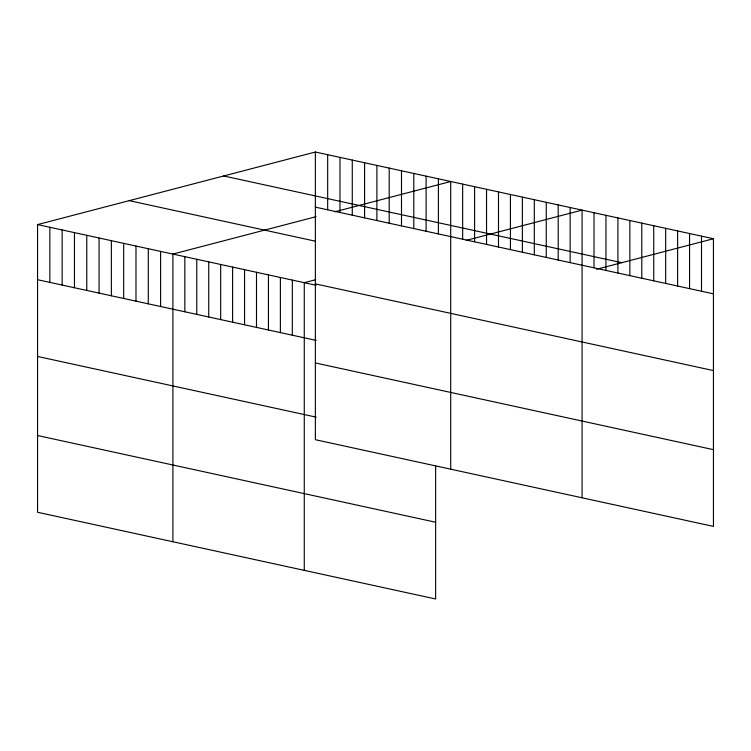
<?xml version="1.0" encoding="UTF-8"?>
<svg xmlns="http://www.w3.org/2000/svg" width="751" height="751" viewBox="0 0 751 751"><rect width="100%" height="100%" fill="white"/><g stroke="black" fill="none" stroke-linecap="round" stroke-linejoin="round"><path stroke-width="1.13" d="M315.364 152.021L315.364 439.701L713.45 526.404L713.45 238.734L315.364 152.021L37.55 224.596L37.55 512.266L435.636 598.979L435.636 465.751M316.002 216.692L172.899 254.073L172.899 541.753M334.899 211.754L450.713 181.507L450.713 469.178M315.73 279.691L304.268 282.686L304.268 570.366M466.268 240.367L582.081 210.12L582.081 497.791M596.585 269.262L713.45 238.734M223.685 175.969L621.772 262.681M315.364 207.135L713.45 293.838M129.228 200.648L315.608 241.24M315.364 283.878L713.45 370.59M37.55 224.596L316.209 285.286M37.55 279.71L316.209 340.4M315.364 362.949L713.45 449.661M37.55 356.453L316.209 417.152M37.55 435.524L435.636 522.236M701.509 236.133L701.509 291.238M689.568 233.523L689.568 288.637M677.618 230.923L677.618 286.037M665.677 228.323L665.677 283.437M653.736 225.722L653.736 280.836M641.795 223.122L641.795 278.236M629.854 220.522L629.854 275.636M617.913 217.921L617.913 273.035M605.963 215.321L605.963 270.435M594.022 212.721L594.022 267.825M570.14 207.511L570.14 262.625M558.2 204.91L558.2 260.024M546.259 202.31L546.259 257.424M534.308 199.71L534.308 254.824M522.367 197.109L522.367 252.223M510.427 194.509L510.427 249.623M498.486 191.909L498.486 247.023M486.545 189.308L486.545 244.422M474.594 186.708L474.594 241.813M462.654 184.108L462.654 239.212M438.406 178.822L438.406 233.936M426.108 176.147L426.108 231.252M413.801 173.462L413.801 228.576M401.494 170.787L401.494 225.891M389.187 168.102L389.187 223.216M376.889 165.427L376.889 220.531M364.582 162.742L364.582 217.856M352.275 160.066L352.275 215.171M339.978 157.381L339.978 212.495M327.671 154.706L327.671 209.811M292.327 280.085L292.327 335.199M280.386 277.485L280.386 332.599M268.436 274.885L268.436 329.999M256.495 272.284L256.495 327.398M244.554 269.684L244.554 324.798M232.613 267.084L232.613 322.198M220.672 264.483L220.672 319.588M208.731 261.883L208.731 316.988M196.781 259.283L196.781 314.387M184.84 256.673L184.84 311.787M160.592 251.397L160.592 306.511M148.294 248.712L148.294 303.826M135.987 246.037L135.987 301.151M123.68 243.352L123.68 298.466M111.373 240.677L111.373 295.791M99.076 237.992L99.076 293.106M86.769 235.316L86.769 290.43M74.462 232.632L74.462 287.746M62.155 229.956L62.155 285.07M49.857 227.271L49.857 282.385"/></g></svg>
